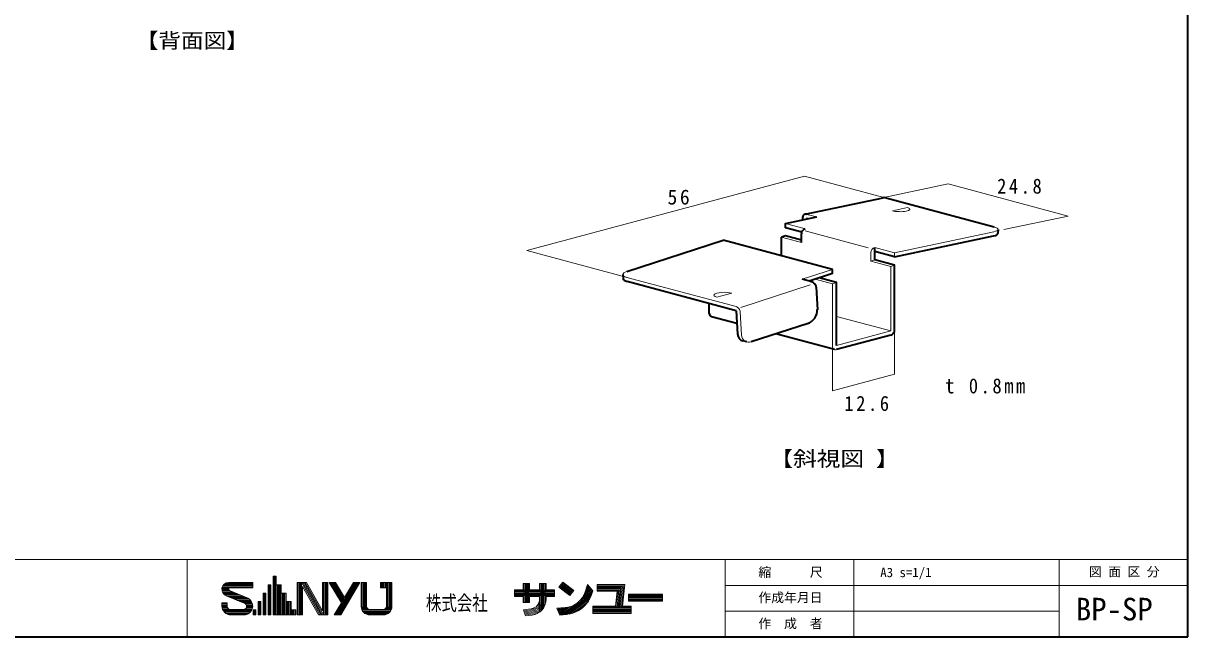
# Model space of a CAD drawing. Units: millimetres on the paper. Extents: x -405 to 405, y -286 to 286.
# Drawn here: x 178.4 to 405, y 11 to 130.4 of the extents above; entities that cross this region are included whole.
import ezdxf
from ezdxf.enums import TextEntityAlignment as Align

# ---------------------------------------------------------------- set-up
doc = ezdxf.new("R2010")
doc.units = ezdxf.units.MM
for name, color, linetype, lineweight in [('0-0_BPスペーサ', 7, 'Continuous', 35), ('0-8_寸法線', 7, 'Continuous', 18), ('F-0_図面枠', 4, 'Continuous', 18), ('F-2_文字1', 4, 'Continuous', 18)]:
    doc.layers.add(name, color=color, linetype=linetype, lineweight=lineweight)
doc.layers.add('F-3_文字2', color=7, linetype='Continuous')
doc.styles.add('ＭＳ ゴシック', font='')
doc.styles.get('ＭＳ ゴシック').set_extended_font_data('MS Gothic')

msp = doc.modelspace()

# ---------------------------------------------------------------- linework, layer by layer
at = {"layer": '0-0_BPスペーサ'}
for p, q in [((330.528, 93.238), (345.718, 96.467)), ((367.299, 90.76), (346.047, 96.454)), ((330.042, 92.633), (330.015, 92.118)), ((331.103, 92.349), (330.815, 92.426)), ((326.711, 89.032), (325.938, 88.781)), ((325.938, 85.271), (325.938, 88.781)), ((329.875, 89.778), (326.711, 90.626)), ((329.802, 88.204), (326.711, 89.032)), ((329.802, 89.426), (329.802, 89.426)), ((329.802, 87.746), (329.802, 89.426)), ((347.961, 84.932), (367.232, 89.028)), ((368.091, 90.272), (368.048, 89.465)), ((295.817, 82.09), (314.595, 88.192)), ((335.845, 82.498), (314.595, 88.192)), ((344.098, 84.373), (344.098, 86.757)), ((347.961, 84.932), (344.098, 85.967)), ((335.845, 81.685), (331.329, 80.218)), ((335.845, 81.685), (335.845, 82.498)), ((295.059, 81.496), (295.103, 80.655)), ((317.139, 74.462), (295.889, 80.156)), ((331.866, 80.074), (329.959, 80.585)), ((332.681, 79.054), (332.914, 74.613)), ((311.89, 73.909), (311.89, 75.868)), ((317.269, 71.977), (312.318, 73.304)), ((317.139, 74.462), (317.377, 69.93)), ((331.116, 71.997), (320.065, 68.406)), ((319.166, 68.376), (318.393, 68.583)), ((336.273, 66.885), (324.824, 69.953)), ((347.194, 69.726), (336.618, 66.892))]:
    msp.add_line(p, q, dxfattribs=at)
at = {"layer": '0-0_BPスペーサ', "color": 4, "lineweight": 18}
for p, q in [((332.789, 92.708), (330.857, 93.225)), ((347.558, 93.934), (350.493, 94.558)), ((330.575, 90.38), (326.711, 91.416)), ((330.815, 92.426), (330.808, 92.286)), ((329.802, 87.746), (325.938, 88.781)), ((342.82, 86.728), (330.575, 90.009)), ((347.961, 85.722), (367.274, 89.827)), ((347.961, 85.722), (344.098, 86.757)), ((344.098, 84.373), (343.325, 84.122)), ((347.189, 83.087), (343.325, 84.122)), ((347.961, 84.932), (347.961, 85.722)), ((335.845, 82.498), (329.959, 80.585)), ((347.961, 83.338), (347.189, 83.087)), ((347.189, 70.525), (347.189, 83.087)), ((317.097, 75.261), (295.847, 80.955)), ((331.52, 79.489), (318.051, 75.113)), ((335.845, 79.685), (332.472, 80.589)), ((336.618, 79.936), (335.845, 79.685)), ((335.845, 67.485), (335.845, 79.685)), ((313.363, 77.107), (316.261, 77.884)), ((317.912, 74.255), (318.149, 69.723)), ((347.189, 70.525), (336.618, 73.357)), ((347.189, 70.525), (336.618, 67.692))]:
    msp.add_line(p, q, dxfattribs=at)
at = {"layer": '0-0_BPスペーサ'}
for points in [[(326.711, 90.626), (326.711, 91.416), (332.789, 92.708)], [(347.961, 70.726), (347.961, 83.338), (344.098, 84.373)], [(336.618, 67.692), (336.618, 79.936), (333.245, 80.84)]]:
    msp.add_lwpolyline(points, dxfattribs=at)
for centre, major_axis, ratio, start_param, end_param in [((346.005, 95.655), (-0.517, 0.711), 0.81, 5.4976538, 5.9319655), ((330.815, 92.426), (-0.517, 0.711), 0.81, 5.4976538, 7.0687168), ((330.575, 89.59), (0.546, 0.675), 0.81, 0.7855315, 2.3563278), ((365.299, 89.545), (2.75, -0.072), 0.24, 5.4976231, 6.2831853), ((297.791, 80.774), (2.694, 0.071), 0.3, 3.0968477, 3.9460433), ((331.908, 79.275), (-0.579, 0.715), 0.72, 3.9134223, 5.5941618), ((312.663, 74.111), (0.545, 0.711), 0.77, 2.3509783, 3.4620316), ((331.012, 73.995), (1.286, 1.871), 0.75, 3.8927341, 5.5320439), ((347.189, 70.525), (0.545, 0.711), 0.77, 3.9252521, 5.4995259), ((319.274, 70.639), (1.286, 1.871), 0.75, 2.3904512, 3.402144)]:
    msp.add_ellipse(centre, major_axis=major_axis, ratio=ratio, start_param=start_param, end_param=end_param, dxfattribs=at)
at = {"layer": '0-0_BPスペーサ', "color": 4, "lineweight": 18}
for centre, major_axis, ratio, start_param, end_param in [((349.025, 94.246), (1.873, 0), 0.268, 3.8121253, 6.9537179), ((365.341, 90.344), (2.75, -0.072), 0.24, 5.4976231, 7.0687475), ((344.098, 85.967), (0.546, 0.675), 0.81, 0.7855315, 2.3563278), ((297.749, 81.573), (2.694, 0.071), 0.3, 2.337142, 3.9460433), ((314.812, 77.495), (2.049, 0), 0.268, 0.7853034, 3.9270856), ((317.139, 74.462), (-0.579, 0.715), 0.72, 3.9134223, 5.4932643), ((320.047, 70.432), (1.286, 1.871), 0.75, 2.3904512, 3.8927341), ((336.618, 67.692), (0.545, 0.711), 0.77, 2.3509783, 3.932207)]:
    msp.add_ellipse(centre, major_axis=major_axis, ratio=ratio, start_param=start_param, end_param=end_param, dxfattribs=at)
at = {"layer": '0-8_寸法線', "color": 4}
for p, q in [((345.875, 96.5), (330.413, 100.643)), ((369.229, 90.242), (381.735, 92.9)), ((343.325, 84.122), (343.325, 85.803)), ((347.961, 70.726), (347.961, 62.109))]:
    msp.add_line(p, q, dxfattribs=at)
at = {"layer": '0-8_寸法線', "lineweight": 35}
msp.add_line((343.325, 85.803), (343.325, 85.803), dxfattribs=at)
at = {"layer": '0-8_寸法線', "color": 4}
for points in [[(295.896, 80.942), (276.391, 86.168), (330.413, 100.643)], [(345.875, 96.5), (358.38, 99.158), (381.735, 92.9)], [(335.845, 67.491), (335.845, 58.862), (347.961, 62.109)]]:
    msp.add_lwpolyline(points, dxfattribs=at)
at = {"layer": 'F-0_図面枠', "color": 7, "lineweight": 35}
for p, q in [((405, 11), (405, 286)), ((405, 16), (405, 16))]:
    msp.add_line(p, q, dxfattribs=at)
at = {"layer": 'F-0_図面枠'}
for p, q in [((15.5, 26), (405, 26)), ((210.25, 26), (210.25, 11)), ((315, 11), (315, 26)), ((340, 11), (340, 26)), ((380, 11), (380, 26)), ((315, 21), (405, 21)), ((315, 16), (380, 16))]:
    msp.add_line(p, q, dxfattribs=at)
at = {"layer": 'F-0_図面枠', "color": 7, "lineweight": 35}
msp.add_lwpolyline([(15.5, 286), (15.5, 11), (405, 11)], dxfattribs=at)
at = {"layer": 'F-2_文字1'}
for p, q in [((226.976, 22.771), (227.576, 22.771)), ((226.976, 15.244), (226.976, 22.771)), ((227.187, 15.244), (227.187, 22.771)), ((227.398, 15.244), (227.398, 22.771)), ((227.576, 21.106), (227.576, 22.771)), ((217.074, 20.606), (223.013, 20.606)), ((217.156, 20.817), (223.013, 20.817)), ((217.285, 21.028), (223.013, 21.028)), ((217.48, 21.239), (223.013, 21.239)), ((217.807, 21.45), (223.013, 21.45)), ((218.35, 21.572), (223.013, 21.572)), ((218.608, 20.539), (223.013, 20.539)), ((223.013, 20.539), (223.013, 21.572)), ((226.01, 21.106), (226.555, 21.106)), ((226.01, 15.244), (226.01, 21.106)), ((226.221, 15.244), (226.221, 21.106)), ((226.432, 15.244), (226.432, 21.106)), ((226.555, 15.244), (226.555, 21.106)), ((227.576, 21.106), (228.542, 21.106)), ((227.609, 15.244), (227.609, 21.106)), ((227.82, 15.244), (227.82, 21.106)), ((228.031, 15.244), (228.031, 21.106)), ((228.242, 15.244), (228.242, 21.106)), ((228.453, 15.244), (228.453, 21.106)), ((228.542, 19.485), (228.542, 21.106)), ((231.672, 21.572), (233.504, 21.572)), ((231.672, 15.244), (231.672, 21.572)), ((231.883, 15.244), (231.883, 21.572)), ((232.094, 15.244), (232.094, 21.572)), ((232.305, 15.244), (232.305, 21.572)), ((232.51, 21.596), (236.078, 15.244)), ((232.516, 15.244), (232.516, 21.572)), ((232.738, 15.244), (232.738, 20.759)), ((232.738, 20.759), (235.836, 15.244)), ((232.766, 21.572), (236.319, 15.244)), ((233.008, 21.572), (236.562, 15.244)), ((233.25, 21.572), (236.718, 15.395)), ((233.504, 21.572), (236.602, 16.056)), ((236.602, 16.056), (236.602, 21.572)), ((236.602, 21.572), (237.668, 21.572)), ((236.824, 15.244), (236.824, 21.572)), ((237.035, 15.244), (237.035, 21.572)), ((237.246, 15.244), (237.246, 21.572)), ((237.457, 15.244), (237.457, 21.572)), ((237.668, 15.244), (237.668, 21.572)), ((237.901, 21.572), (239.14, 21.572)), ((237.901, 21.572), (240.278, 17.566)), ((238.146, 21.572), (240.53, 17.555)), ((238.391, 21.572), (240.653, 17.762)), ((238.637, 21.572), (240.776, 17.968)), ((238.882, 21.572), (240.898, 18.175)), ((239.14, 21.572), (240.898, 18.61)), ((239.158, 15.244), (242.914, 21.572)), ((239.403, 15.244), (243.16, 21.572)), ((239.649, 15.244), (243.405, 21.572)), ((239.894, 15.244), (243.65, 21.572)), ((240.139, 15.244), (243.896, 21.572)), ((240.898, 18.61), (242.656, 21.572)), ((242.656, 21.572), (243.896, 21.572)), ((244.129, 16.909), (244.129, 21.572)), ((244.129, 21.572), (245.195, 21.572)), ((244.34, 16.781), (244.34, 21.572)), ((244.551, 16.781), (244.551, 21.572)), ((244.762, 16.781), (244.762, 21.572)), ((244.973, 16.781), (244.973, 21.572)), ((245.195, 16.909), (245.195, 21.572)), ((247.859, 21.572), (250.124, 21.572)), ((247.859, 20.506), (247.859, 21.572)), ((247.859, 20.506), (249.058, 20.506)), ((248.07, 20.506), (248.07, 21.572)), ((248.281, 20.506), (248.281, 21.572)), ((248.492, 20.506), (248.492, 21.572)), ((248.703, 20.506), (248.703, 21.572)), ((248.914, 20.506), (248.914, 21.572)), ((249.058, 16.909), (249.058, 20.506)), ((249.125, 20.506), (249.125, 21.572)), ((249.28, 16.781), (249.28, 21.572)), ((249.491, 16.781), (249.491, 21.572)), ((249.702, 16.781), (249.702, 21.572)), ((249.913, 16.781), (249.913, 21.572)), ((250.124, 16.909), (250.124, 21.572)), ((275.661, 20.127), (275.661, 21.379)), ((275.661, 21.379), (276.913, 21.379)), ((275.872, 17.655), (275.872, 21.379)), ((276.083, 17.655), (276.083, 21.379)), ((276.293, 17.655), (276.293, 21.379)), ((276.504, 17.655), (276.504, 21.379)), ((276.715, 17.655), (276.715, 21.379)), ((276.913, 20.127), (276.913, 21.379)), ((278.858, 21.379), (280.11, 21.379)), ((278.858, 20.127), (278.858, 21.379)), ((279.069, 15.969), (279.069, 21.379)), ((279.28, 16.176), (279.28, 21.379)), ((279.491, 16.428), (279.491, 21.379)), ((279.702, 16.749), (279.702, 21.379)), ((279.913, 17.199), (279.913, 21.379)), ((280.11, 20.127), (280.11, 21.379)), ((282.609, 20.65), (283.373, 21.643)), ((282.609, 20.65), (284.752, 19.002)), ((282.738, 20.817), (284.88, 19.17)), ((282.867, 20.985), (285.009, 19.337)), ((282.995, 21.152), (285.138, 19.504)), ((283.124, 21.319), (285.266, 19.671)), ((283.253, 21.486), (285.395, 19.838)), ((283.373, 21.643), (285.515, 19.995)), ((287.737, 19.765), (288.72, 20.486)), ((287.767, 19.864), (288.152, 21.149)), ((287.838, 20.1), (288.583, 20.646)), ((287.938, 20.435), (288.445, 20.807)), ((288.039, 20.771), (288.307, 20.967)), ((288.152, 21.149), (289.202, 19.923)), ((290.088, 19.896), (290.088, 21.149)), ((290.088, 21.149), (295.458, 21.149)), ((290.088, 20.938), (295.223, 20.938)), ((290.088, 20.727), (294.988, 20.727)), ((290.088, 20.516), (294.753, 20.516)), ((294.35, 16.811), (294.753, 20.516)), ((294.562, 16.811), (294.988, 20.727)), ((294.774, 16.811), (295.223, 20.938)), ((294.999, 16.93), (295.458, 21.149)), ((217.018, 20.184), (218.359, 20.184)), ((217.029, 20.395), (218.387, 20.395)), ((217.041, 19.973), (218.572, 19.973)), ((217.098, 19.762), (219.08, 19.762)), ((217.196, 19.551), (219.588, 19.551)), ((217.345, 19.34), (220.097, 19.34)), ((217.574, 19.129), (220.605, 19.129)), ((217.851, 18.974), (221.384, 17.509)), ((217.985, 18.918), (221.114, 18.918)), ((218.493, 18.707), (221.622, 18.707)), ((218.525, 19.992), (221.945, 18.574)), ((219.002, 18.497), (222.107, 18.497)), ((219.51, 18.286), (222.412, 18.286)), ((225.045, 15.244), (225.045, 19.485)), ((225.045, 19.485), (225.588, 19.485)), ((225.256, 15.244), (225.256, 19.485)), ((225.466, 15.244), (225.466, 19.485)), ((225.588, 15.244), (225.588, 19.485)), ((228.542, 19.485), (229.508, 19.485)), ((228.664, 15.244), (228.664, 19.485)), ((228.875, 15.244), (228.875, 19.485)), ((229.086, 15.244), (229.086, 19.485)), ((229.297, 15.244), (229.297, 19.485)), ((229.508, 17.864), (229.508, 19.485)), ((273.98, 20.127), (275.661, 20.127)), ((273.98, 18.809), (273.98, 20.127)), ((273.98, 20.074), (281.725, 20.074)), ((273.98, 19.863), (281.725, 19.863)), ((273.98, 19.652), (281.725, 19.652)), ((273.98, 19.441), (281.725, 19.441)), ((273.98, 19.23), (281.725, 19.23)), ((273.98, 19.02), (281.725, 19.02)), ((273.98, 18.809), (275.661, 18.809)), ((275.661, 17.655), (275.661, 18.809)), ((276.913, 20.127), (278.858, 20.127)), ((276.913, 18.809), (278.858, 18.809)), ((276.913, 17.655), (276.913, 18.809)), ((278.858, 18.28), (278.858, 18.809)), ((278.858, 15.88), (278.858, 18.277)), ((280.11, 20.127), (281.725, 20.127)), ((280.11, 18.809), (281.725, 18.809)), ((280.11, 18.285), (280.11, 18.809)), ((281.725, 18.809), (281.725, 20.127)), ((283.382, 15.265), (289.051, 19.421)), ((283.783, 15.297), (288.937, 19.075)), ((284.189, 15.333), (288.786, 18.703)), ((284.643, 15.404), (288.582, 18.291)), ((284.752, 19.002), (285.515, 19.995)), ((286.521, 17.827), (289.152, 19.756)), ((287.145, 18.547), (289.134, 20.004)), ((287.43, 19.016), (288.996, 20.164)), ((287.612, 19.412), (288.858, 20.325)), ((289.048, 19.408), (289.202, 19.923)), ((290.088, 20.305), (294.518, 20.305)), ((290.088, 20.094), (294.282, 20.094)), ((290.088, 19.896), (293.929, 19.896)), ((293.607, 16.93), (293.929, 19.896)), ((293.713, 16.811), (294.059, 19.988)), ((293.925, 16.811), (294.282, 20.094)), ((294.138, 16.811), (294.518, 20.305)), ((296.153, 17.952), (296.153, 19.27)), ((296.153, 19.27), (302.745, 19.27)), ((296.153, 19.112), (302.745, 19.112)), ((296.153, 18.901), (302.745, 18.901)), ((296.153, 18.69), (302.745, 18.69)), ((296.153, 18.479), (302.745, 18.479)), ((296.153, 18.268), (302.745, 18.268)), ((302.745, 17.952), (302.745, 19.27)), ((217.018, 17.575), (218.05, 17.575)), ((217.018, 16.976), (217.018, 17.575)), ((217.019, 17.442), (218.051, 17.442)), ((217.019, 17.231), (218.051, 17.231)), ((217.019, 17.02), (218.051, 17.02)), ((217.026, 16.809), (218.064, 16.809)), ((217.059, 16.598), (218.146, 16.598)), ((217.121, 16.387), (218.348, 16.387)), ((217.213, 16.176), (222.818, 16.176)), ((217.343, 15.965), (222.688, 15.965)), ((218.05, 16.942), (218.05, 17.575)), ((218.716, 16.276), (221.25, 16.276)), ((220.019, 18.075), (222.619, 18.075)), ((220.527, 17.864), (222.767, 17.864)), ((221.036, 17.653), (222.875, 17.653)), ((221.52, 17.442), (222.949, 17.442)), ((221.54, 16.387), (222.91, 16.387)), ((221.725, 17.231), (222.994, 17.231)), ((221.733, 16.598), (222.971, 16.598)), ((221.804, 17.02), (223.012, 17.02)), ((221.806, 16.809), (223.005, 16.809)), ((223.113, 15.244), (223.113, 16.243)), ((223.113, 16.243), (223.657, 16.243)), ((223.289, 15.244), (223.289, 16.243)), ((223.5, 15.244), (223.5, 16.243)), ((223.657, 15.244), (223.657, 16.243)), ((224.079, 17.864), (224.623, 17.864)), ((224.079, 15.244), (224.079, 17.864)), ((224.29, 15.244), (224.29, 17.864)), ((224.501, 15.244), (224.501, 17.864)), ((224.623, 15.244), (224.623, 17.864)), ((229.508, 17.864), (230.473, 17.864)), ((229.508, 15.244), (229.508, 17.864)), ((229.719, 15.244), (229.719, 17.864)), ((229.929, 15.244), (229.929, 17.864)), ((230.14, 15.244), (230.14, 17.864)), ((230.351, 15.244), (230.351, 17.864)), ((230.473, 16.243), (230.473, 17.864)), ((230.473, 16.243), (231.439, 16.243)), ((230.562, 15.244), (230.562, 16.243)), ((230.773, 15.244), (230.773, 16.243)), ((230.984, 15.244), (230.984, 16.243)), ((231.195, 15.244), (231.195, 16.243)), ((231.406, 15.244), (231.406, 16.243)), ((231.439, 15.244), (231.439, 16.243)), ((238.9, 15.244), (240.278, 17.566)), ((244.129, 16.887), (244.151, 16.887)), ((244.134, 16.781), (245.208, 16.781)), ((244.164, 16.57), (245.299, 16.57)), ((244.222, 16.359), (245.555, 16.359)), ((244.313, 16.149), (249.94, 16.149)), ((244.442, 15.938), (249.811, 15.938)), ((245.794, 16.309), (248.459, 16.309)), ((248.698, 16.359), (250.031, 16.359)), ((248.953, 16.57), (250.089, 16.57)), ((249.044, 16.781), (250.119, 16.781)), ((275.661, 17.655), (276.913, 17.655)), ((275.712, 16.262), (277.236, 16.452)), ((275.712, 16.262), (276.122, 15.051)), ((275.781, 16.058), (279.563, 16.529)), ((275.85, 15.854), (279.384, 16.294)), ((275.919, 15.65), (279.16, 16.054)), ((277.243, 16.453), (279.626, 16.749)), ((278.061, 16.767), (279.6, 16.959)), ((278.351, 17.016), (279.574, 17.168)), ((278.54, 17.252), (279.548, 17.377)), ((278.752, 15.88), (278.752, 17.673)), ((282.22, 16.534), (283.805, 16.663)), ((282.22, 16.534), (282.78, 15.216)), ((282.314, 16.313), (282.665, 16.57)), ((282.398, 16.113), (283.066, 16.603)), ((282.483, 15.914), (283.467, 16.635)), ((282.568, 15.715), (283.869, 16.668)), ((282.653, 15.515), (284.3, 16.723)), ((282.737, 15.316), (284.834, 16.852)), ((282.98, 15.232), (285.708, 17.231)), ((285.182, 15.538), (288.292, 17.817)), ((285.914, 15.813), (287.809, 17.202)), ((289.199, 15.546), (289.199, 16.93)), ((289.199, 16.93), (293.607, 16.93)), ((289.199, 16.811), (296.647, 16.811)), ((289.199, 16.6), (296.647, 16.6)), ((289.199, 16.389), (296.647, 16.389)), ((289.199, 16.178), (296.647, 16.178)), ((289.199, 15.967), (296.647, 15.967)), ((294.999, 16.93), (296.647, 16.93)), ((296.153, 18.057), (302.745, 18.057)), ((296.153, 17.952), (302.745, 17.952)), ((296.647, 15.546), (296.647, 16.93)), ((217.522, 15.754), (222.51, 15.754)), ((217.776, 15.543), (222.255, 15.543)), ((218.202, 15.332), (221.829, 15.332)), ((218.75, 15.244), (221.425, 15.244)), ((223.113, 15.244), (223.657, 15.244)), ((224.079, 15.244), (224.623, 15.244)), ((225.045, 15.244), (225.588, 15.244)), ((226.01, 15.244), (226.555, 15.244)), ((226.976, 15.244), (231.439, 15.244)), ((231.672, 15.244), (232.738, 15.244)), ((235.836, 15.244), (237.668, 15.244)), ((238.9, 15.244), (240.139, 15.244)), ((244.622, 15.727), (249.631, 15.727)), ((244.882, 15.516), (249.371, 15.516)), ((245.347, 15.305), (248.905, 15.305)), ((245.794, 15.244), (248.459, 15.244)), ((275.988, 15.446), (278.867, 15.805)), ((276.057, 15.242), (278.447, 15.54)), ((276.122, 15.051), (277.404, 15.211)), ((282.78, 15.216), (284.096, 15.322)), ((289.199, 15.756), (296.647, 15.756)), ((289.199, 15.546), (296.647, 15.546))]:
    msp.add_line(p, q, dxfattribs=at)
for centre, radius, start, end in [((218.368, 20.221), 1.35, 90.76968, 251.60579), ((218.634, 20.255), 0.284, 92.62549, 247.52919), ((221.282, 16.975), 1.731, 269.93188, 67.46921), ((277.007, 18.289), 1.851, 277.12369, 0.28418), ((277.007, 18.289), 3.103, 277.45369, 359.92859), ((283.531, 21.054), 4.4, 273.5696, 344.30289), ((283.527, 21.058), 5.762, 273.9684, 344.73839), ((218.75, 16.976), 1.732, 179.99979, 270.00009), ((218.716, 16.942), 0.666, 179.99979, 270.00009), ((221.182, 16.908), 0.632, 267.5421, 69.85329), ((245.794, 16.909), 1.665, 179.99979, 270.00009), ((245.794, 16.909), 0.6, 179.99979, 270.00009), ((248.459, 16.909), 0.6, 270.00009, 0), ((248.459, 16.909), 1.665, 270.00009, 0)]:
    msp.add_arc(centre, radius, start, end, dxfattribs=at)

# ---------------------------------------------------------------- texts
at = {"layer": '0-8_寸法線', "style": 'ＭＳ ゴシック'}
for s, width, p in [('【背面図】', 1.1, (200.25, 124.7)), ('【斜視図 】', 1.15, (323.594, 43.311))]:
    msp.add_text(s, height=2.933, dxfattribs=dict(at, width=width)).set_placement(p, align=Align.BOTTOM_LEFT)
at = {"layer": '0-8_寸法線', "char_height": 2.933, "attachment_point": 7, "style": 'ＭＳ ゴシック'}
for s, insert in [('\\T1.28;\\W0.9;24.8', (367.905, 97.208)), ('\\T1.27;\\W0.95;56', (303.759, 95.085)), ('\\T1.28;\\W0.9;t\\~0.8mm', (357.8, 58.325)), ('\\T1.28;\\W0.9;12.6', (338.179, 54.909))]:
    msp.add_mtext(s, dxfattribs=dict(at, insert=insert))
at = {"layer": 'F-2_文字1', "color": 7, "style": 'ＭＳ ゴシック'}
for s, p in [('縮\u3000\u3000\u3000尺', (321.443, 22.102)), ('図 面 区 分', (385.788, 22.184)), ('作成年月日', (321.443, 17.175)), ('作\u3000成\u3000者', (321.443, 12.102))]:
    msp.add_text(s, height=1.833, dxfattribs=at).set_placement(p, align=Align.BOTTOM_LEFT)
at = {"layer": 'F-2_文字1', "color": 7, "style": 'ＭＳ ゴシック', "width": 0.75}
msp.add_text('株式会社', height=2.933, dxfattribs=at).set_placement((256.74, 15.225), align=Align.BOTTOM_LEFT)
at = {"layer": 'F-3_文字2', "style": 'ＭＳ ゴシック'}
for s, height, p in [('A3 s=1/1', 1.833, (345.16, 22.049)), ('BP-SP', 4.399, (383.232, 12.853))]:
    msp.add_text(s, height=height, dxfattribs=at).set_placement(p, align=Align.BOTTOM_LEFT)

doc.saveas('drawing.dxf')
